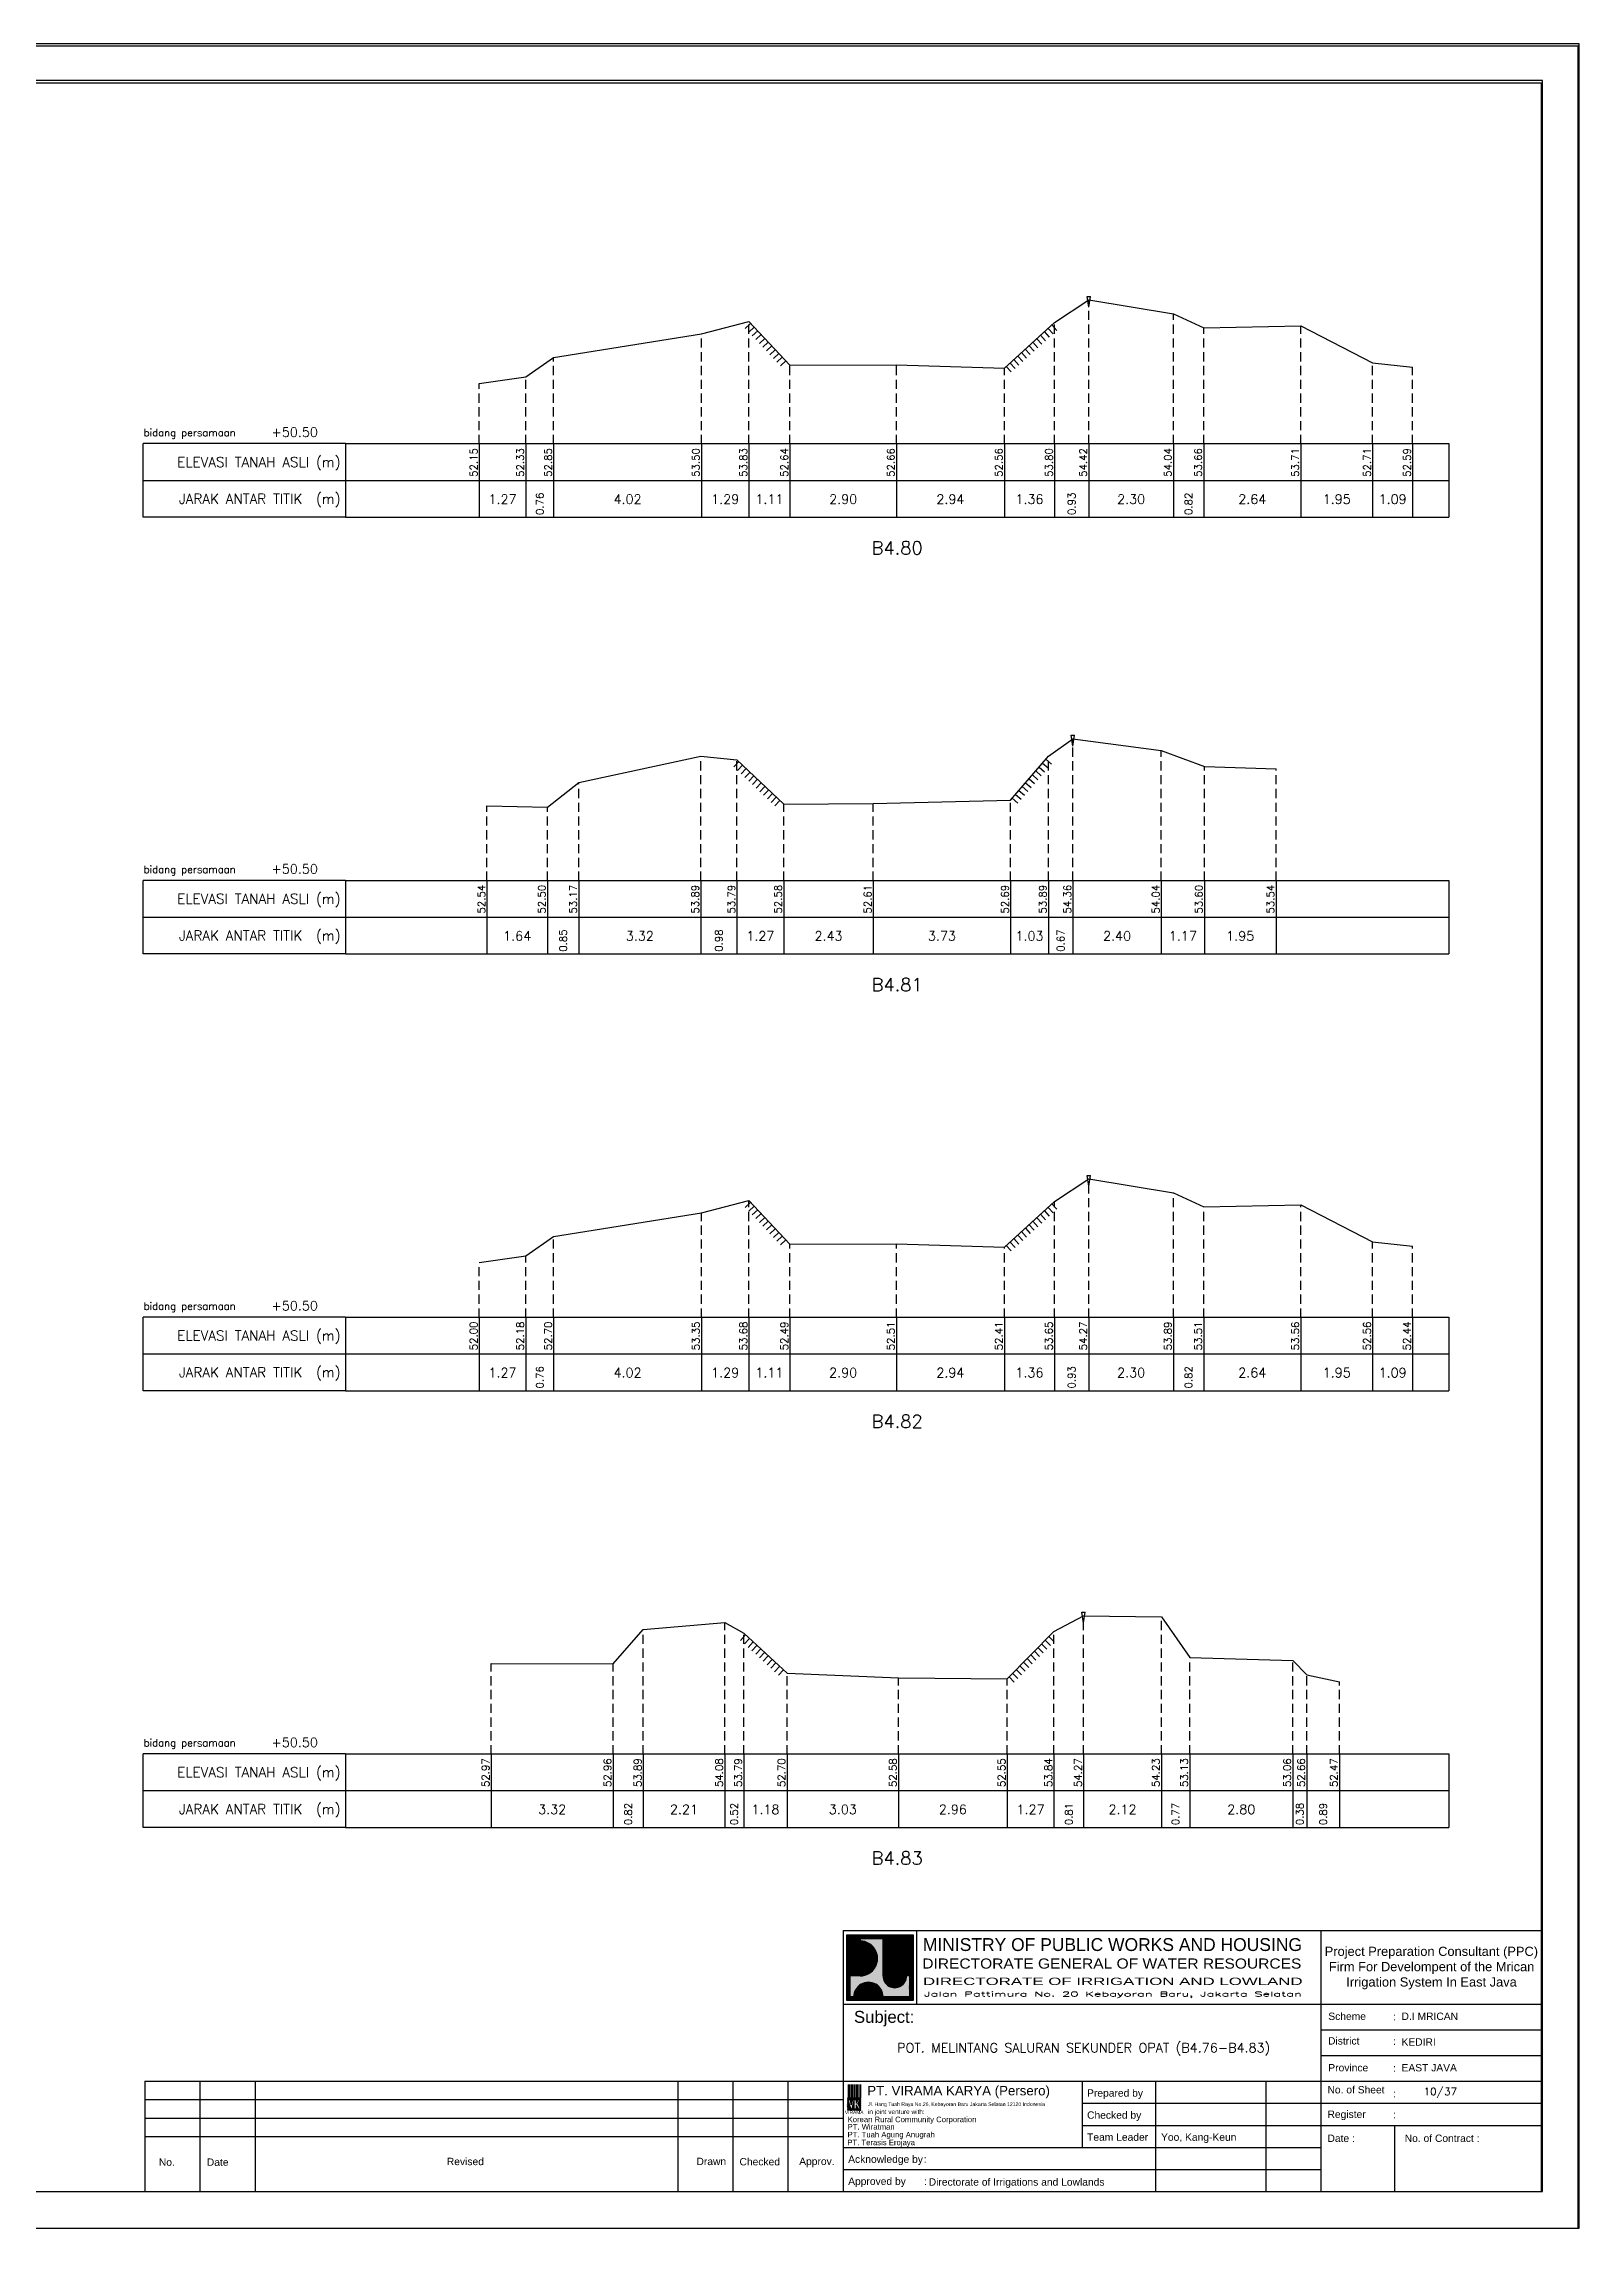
# Model space of a CAD drawing. Header units: inches. Extents: x -11 to 3175, y -842 to -783.
# Drawn here: x 811.3 to 853.1, y -842 to -782.6 of the extents above; entities that cross this region are included whole.
import ezdxf
from ezdxf.enums import TextEntityAlignment as Align

# ---------------------------------------------------------------- set-up
doc = ezdxf.new("R2010")
doc.units = ezdxf.units.IN
doc.header["$MEASUREMENT"] = 0
doc.linetypes.add('DASHED2', pattern=[0.375, 0.25, -0.125])
doc.layers.add('KOP', color=7, linetype='Continuous')
doc.layers.add('pelengkap', color=7, linetype='Continuous')
doc.styles.add('ARIAL', font='arial.ttf')
doc.styles.add('battang01', font='arial.ttf')
doc.styles.add('L100', font='simplex.shx', dxfattribs={"height": 0.254})
doc.styles.add('L140', font='simplex.shx', dxfattribs={"height": 0.356})
doc.styles.add('L80', font='simplex.shx', dxfattribs={"height": 0.203})
doc.styles.add('ROMANS-N', font='ROMANS.SHX', dxfattribs={"width": 0.8})
doc.styles.add('SONDU', font='arial.ttf')
doc.styles.get("Standard").update_dxf_attribs({"font": 'simplex.shx'})
doc.styles.add('STYLE1', font='arial.ttf', dxfattribs={"height": 0.2})
pattern_1 = [(45, (0, 0), (-0.08838834764831843, 0.08838834764831845), [])]

# ---------------------------------------------------------------- blocks, each defined once
blk = doc.blocks.new('kop')
at = {"layer": 'KOP'}
h = blk.add_hatch(color=3, dxfattribs=at)
h.paths.add_polyline_path([(609.8653532927285, 69.7965174242664), (591.8076082223538, 69.7965174242664), (591.8076082223538, 51.90947071793616), (609.8653532927285, 51.90947071793616)])
h.paths.add_polyline_path([(592.1020534932645, 52.24844148547069), (592.1020534932645, 69.50460869670152), (609.5341911203627, 69.50460869670152), (609.5341911203627, 52.24844148547069)], flags=16)
edge = h.paths.add_edge_path(flags=0)
edge.add_line((608.873529834174, 52.90910277674104), (601.6712012034158, 52.90910277674104))
edge.add_ellipse((597.6820295724688, 52.91975268540099), major_axis=(2.820780363398898, 2.820780363398898), ratio=0.9999999999999934, start_angle=314.8470375744171, end_angle=495.1529624255826)
edge.add_line((593.6928579415221, 52.90910277674104), (592.7627147794652, 52.90910277674104))
edge.add_line((592.7627147794651, 52.90910277674104), (592.7627147794651, 58.62619728620361))
edge.add_line((592.7627147794651, 58.62619728620368), (595.428986556629, 58.62619728620368))
edge.add_ellipse((595.4289865566291, 63.36824099147847), major_axis=(-3.353131261170752, 3.353131261170752), ratio=0.9999999999999983, start_angle=134.9999999999999, end_angle=314.9999999999999)
edge.add_line((595.4289865566291, 68.11028469675327), (595.4289865566291, 68.84394741944757))
edge.add_line((595.4289865566291, 68.84394741944752), (601.6547436091821, 68.84394741944752))
edge.add_line((601.6547436091821, 68.84394741944752), (601.6547436091821, 58.59413430307072))
edge.add_ellipse((604.8563547331537, 58.62619728605213), major_axis=(2.263994459030571, 2.263994459030571), ratio=0.9999999999991376, start_angle=135.5737774266452, end_angle=315.0000000026869)
edge.add_line((608.0581264027169, 58.62619728620368), (608.873529834174, 58.62619728620368))
edge.add_line((608.873529834174, 58.62619728620368), (608.873529834174, 52.9091027767411))
h = blk.add_hatch(dxfattribs=at)
h.set_pattern_fill('ANSI31', color=21)
h.set_pattern_definition(pattern_1)
h.paths.add_polyline_path([(609.5341911203627, 69.50460869670152), (592.1020534932645, 69.50460869670152), (592.1020534932645, 52.24844148547069), (609.5341911203627, 52.24844148547069)])
edge = h.paths.add_edge_path(flags=16)
edge.add_line((608.0581264038578, 58.62619728331649), (608.873529834174, 58.62619728331649))
edge.add_line((608.873529834174, 58.62619728331649), (608.873529834174, 52.90910277674104))
edge.add_line((608.873529834174, 52.90910277674104), (601.6712012043477, 52.90910277674104))
edge.add_ellipse((597.6820295732255, 52.91975268530538), major_axis=(-2.820780363950464, 2.820780363950464), ratio=0.9999999999999999, start_angle=224.8470375717975, end_angle=405.1529624282025)
edge.add_line((593.6928579421033, 52.90910277674104), (592.7627147794651, 52.90910277674104))
edge.add_line((592.7627147794651, 52.90910277674104), (592.7627147794651, 58.62619728331649))
edge.add_line((592.7627147794651, 58.62619728331649), (595.4289865705781, 58.62619728331649))
edge.add_ellipse((595.4289865571182, 63.3682409894528), major_axis=(-3.353131262124677, 3.353131262124677), ratio=0.9999999999999912, start_angle=134.9999999999997, end_angle=314.9999999999998)
edge.add_line((595.4289865571182, 68.11028469676671), (595.4289865571182, 68.84394741944752))
edge.add_line((595.4289865571182, 68.84394741944752), (601.6547436095548, 68.84394741944752))
edge.add_line((601.6547436095548, 68.84394741944752), (601.6547436095548, 58.5941344047481))
edge.add_ellipse((604.8563547345466, 58.62619728331649), major_axis=(-2.263994459341034, 2.263994459341035), ratio=0.999999999999965, start_angle=45.57377555810933, end_angle=225.000000000001)
h = blk.add_hatch(color=3, dxfattribs=at)
edge = h.paths.add_edge_path()
edge.add_line((601.6547436091821, 68.84394741944752), (595.4289865566291, 68.84394741944752))
edge.add_line((595.4289865566291, 68.84394741944752), (595.4289865566291, 68.11028469675321))
edge.add_ellipse((595.4289865566291, 63.36824099147847), major_axis=(-3.353131261170759, 3.353131261170758), ratio=0.9999999999999979, start_angle=134.9999999999999, end_angle=314.99999999999994, ccw=False)
edge.add_line((595.4289865566291, 58.62619728620368), (592.7627147794652, 58.62619728620368))
edge.add_line((592.7627147794651, 58.62619728620368), (592.7627147794651, 52.9091027767411))
edge.add_line((592.7627147794651, 52.90910277674104), (593.692857941522, 52.90910277674104))
edge.add_ellipse((597.6820295724688, 52.91975268540099), major_axis=(-2.820780363398898, 2.820780363398898), ratio=0.9999999999999934, start_angle=-135.1529624255826, end_angle=45.15296242558293, ccw=False)
edge.add_line((601.6712012034156, 52.90910277674104), (608.8735298341738, 52.90910277674104))
edge.add_line((608.873529834174, 52.90910277674104), (608.873529834174, 58.62619728620361))
edge.add_line((608.873529834174, 58.62619728620368), (608.0581264027169, 58.62619728620368))
edge.add_ellipse((604.856354733136, 58.62619728987087), major_axis=(2.263994459042317, 2.263994459042318), ratio=0.9999999999997576, start_angle=134.426222510409, end_angle=314.999999934367, ccw=False)
edge.add_line((601.6547436091821, 58.65826027636805), (601.6547436091821, 68.8439474194476))
h = blk.add_hatch(dxfattribs=at)
h.set_pattern_fill('ANSI31', color=41)
h.set_pattern_definition(pattern_1)
h.paths.add_polyline_path([(595.5939701222399, 25.44229578518152), (591.9923714647559, 25.44229578518152), (591.9923714647559, 22.12011222587194), (595.5939701222399, 22.12011222587194)])
h.paths.add_polyline_path([(594.8290399212113, 23.80107538915849), (595.486404190889, 22.50553331270966), (594.9518442189607, 22.50553331270966), (594.3704352444638, 23.59173922572727), (594.3704352444638, 22.50553331270966), (593.8526512319377, 22.50553331270966), (593.8526512319377, 24.7253559070662), (593.2416323709347, 22.50553331270966), (592.8436656118323, 22.50553331270966), (592.1206616099082, 25.0450254569166), (592.6728596590955, 25.0450254569166), (593.0257276515837, 23.53939475651638), (593.4088768836065, 25.0450254569166), (594.3704352444638, 25.0450254569166), (594.3704352444638, 23.99209855350495), (594.8904903176194, 25.0450254569166), (595.4627761213299, 25.0450254569166)], flags=16)
at = {"color": 2}
blk.add_lwpolyline([(-49.29008735655361, -9.987386569675465), (790.6905617838997, -9.987386569675465), (790.6905617838997, 583.2926438577114), (-49.29008735655361, 583.2926438577114)], close=True, dxfattribs=at)
at = {"color": 6}
blk.add_lwpolyline([(0.6493091440684111, 0.0004927304488262507), (780.7026824837753, 0.0004927304488262507), (780.7026824837753, 573.3047645575871), (0.6493091440684111, 573.3047645575871)], close=True, dxfattribs=at)
at = {"layer": 'KOP', "color": 5}
for p, q in [((590.8030303217506, 70.96299432783698), (590.8030303217506, 29.98464833497903)), ((590.8030303217506, 70.96299432783698), (780.7026824837753, 70.96299432783698)), ((400.9033781597261, 29.98464833497903), (400.9033781597261, 0.0004927304488262507)), ((400.9033781597261, 29.98464833497903), (590.8030303217506, 29.98464833497903)), ((590.8030303217506, 29.98464833497903), (590.8030303217506, 0.0004927304488262507))]:
    blk.add_line(p, q, dxfattribs=at)
at = {"layer": 'KOP', "color": 3}
for p, q in [((591.8076082223538, 69.7965174242664), (609.8653532927285, 69.7965174242664)), ((591.8076082223538, 51.90947071793616), (591.8076082223538, 69.7965174242664)), ((592.1020534932645, 69.50460869670152), (609.5341911203627, 69.50460869670152)), ((592.1020534932645, 52.24844148547069), (592.1020534932645, 69.50460869670152)), ((595.4289865571182, 68.84394741502373), (595.4289865571182, 68.1102846954029)), ((595.4289865566291, 68.84394741944752), (601.6547436091821, 68.84394741944752)), ((601.6547436095548, 58.59413430414176), (601.6547436095548, 68.84394741502373)), ((609.5341911203627, 69.50460869670152), (609.5341911203627, 52.24844148547069)), ((609.8653532927285, 69.7965174242664), (609.8653532927285, 51.90947071793616)), ((592.7627147794651, 52.90910277674104), (592.7627147794651, 58.62619728620368)), ((595.4289865571182, 58.62619728331649), (592.7627147799426, 58.62619728331649)), ((608.8735298352565, 58.62619728331649), (608.0581264038578, 58.62619728331649)), ((608.873529834174, 58.62619728620368), (608.873529834174, 52.90910277674104)), ((609.8653532927285, 51.90947071793616), (591.8076082223538, 51.90947071793616)), ((609.5341911203627, 52.24844148547069), (592.1020534932645, 52.24844148547069)), ((593.6928579415221, 52.90910277674104), (592.7627147794651, 52.90910277674104)), ((608.873529834174, 52.90910277674104), (601.6712012034156, 52.90910277674104)), ((720.7343712747147, 43.97725428375983), (780.7026824837753, 43.97725428375983)), ((720.7343712747147, 36.98095130936949), (780.7026824837753, 36.98095130936949)), ((415.895455961991, 29.98464833497903), (415.895455961991, 0.0004927304488262507)), ((430.8875337642562, 29.98464833497903), (430.8875337642562, 0.0004927304488262507)), ((545.8267969149554, 29.98464833497903), (545.8267969149554, 0.0004927304488262507)), ((560.8188747172203, 29.98464833497903), (560.8188747172203, 0.0004927304488262507)), ((575.8109525194855, 29.98464833497903), (575.8109525194855, 0.0004927304488262507)), ((655.7687007982327, 29.98464833497903), (655.7687007982327, 11.99415497226093)), ((675.7581378679197, 29.98464833497903), (675.7581378679197, 0.0004927304488262507)), ((705.7422934724498, 29.98464833497903), (705.7422934724498, 0.0004927304488262507)), ((400.9033781597261, 24.98728906755738), (590.8030303217506, 24.98728906755738)), ((655.7687007982327, 23.98781721407303), (720.7343712747147, 23.98781721407303)), ((720.7343712747147, 23.98781721407303), (780.7026824837753, 23.98781721407303)), ((400.9033781597261, 19.98992980013563), (590.8030303217506, 19.98992980013563)), ((655.7687007982327, 17.99098609316704), (720.7343712747147, 17.99098609316704)), ((720.7343712747147, 17.99098609316704), (780.7026824837753, 17.99098609316704)), ((740.7238083444017, 17.99098609316704), (740.7238083444017, 0.0004927304488262507)), ((400.9033781597261, 14.99257053271398), (590.8030303217506, 14.99257053271398)), ((590.8030303217506, 5.997323851354935), (720.7343712747147, 5.997323851354935))]:
    blk.add_line(p, q, dxfattribs=at)
at = {"layer": 'KOP', "color": 4}
for p, q in [((610.7924673914374, 70.96299432783698), (610.7924673914374, 50.97355725815018)), ((720.7343712747147, 70.96299432783698), (720.7343712747147, 0.0004927304488262507)), ((590.8030303217506, 50.97355725815018), (720.7343712747147, 50.97355725815018)), ((720.7343712747147, 50.97355725815018), (780.7026824837753, 50.97355725815018)), ((590.8030303217506, 29.98464833497903), (720.7343712747147, 29.98464833497903)), ((720.7343712747147, 29.98464833497903), (780.7026824837753, 29.98464833497903)), ((590.8030303217506, 11.99415497226093), (720.7343712747147, 11.99415497226093))]:
    blk.add_line(p, q, dxfattribs=at)
at = {"layer": 'KOP', "color": 41}
blk.add_line((595.5939701222399, 22.12011222587194), (591.9923714647559, 22.12011222587194), dxfattribs=at)
for points in [[(591.9923714647559, 25.44229578518152), (595.5939701222399, 25.44229578518152)], [(592.1206616099082, 25.0450254569166), (592.6728596590955, 25.0450254569166)], [(592.1206616099082, 25.0450254569166), (592.8436656118323, 22.50553331270964)], [(592.2042302093139, 25.44229578518152), (592.4160889538717, 25.44229578518152)], [(592.6279476984296, 25.44229578518152), (592.8398064429874, 25.44229578518152)], [(592.6728596590955, 25.04502545691657), (593.0257276515837, 23.53939475651638), (593.4088768836065, 25.04502545691663)], [(593.0516651875452, 25.44229578518152), (593.2635239321031, 25.44229578518152)], [(593.2416323709347, 22.50553331270964), (593.8526512319377, 24.7253559070662)], [(593.4088768836065, 25.0450254569166), (594.3704352444638, 25.0450254569166)], [(593.475382676661, 25.44229578518152), (593.6872414212188, 25.44229578518152)], [(593.8526512319377, 22.50553331270966), (593.8526512319377, 24.7253559070662)], [(593.8991001657766, 25.44229578518152), (594.1109589103345, 25.44229578518152)], [(594.3228176548924, 25.44229578518152), (594.5346763994503, 25.44229578518152)], [(594.3704352444638, 25.0450254569166), (594.3704352444638, 23.99209855350495)], [(594.3704352444638, 23.99209855350495), (594.8904903176194, 25.04502545691664)], [(594.7465351440081, 25.44229578518152), (594.958393888566, 25.44229578518152)], [(594.8290399212113, 23.80107538915849), (595.4627761213299, 25.04502545691658)], [(594.8290399212113, 23.80107538915849), (595.486404190889, 22.50553331270966)], [(594.8904903176194, 25.0450254569166), (595.4627761213299, 25.0450254569166)], [(595.1702526331238, 25.44229578518152), (595.3821113776818, 25.44229578518152)], [(592.8436656118323, 22.50553331270966), (593.2416323709347, 22.50553331270966)], [(593.8526512319377, 22.50553331270966), (594.3704352444638, 22.50553331270966)], [(594.9518442189607, 22.50553331270961), (594.3704352444638, 23.59173922572727)], [(594.3704352444638, 23.59173922572727), (594.3704352444638, 22.50553331270966)], [(594.9518442189607, 22.50553331270966), (595.486404190889, 22.50553331270966)]]:
    blk.add_lwpolyline(points, dxfattribs=at)
at = {"layer": 'KOP', "color": 42}
for points in [[(592.1962927759001, 29.11418325926331), (592.1962927759001, 25.44229578518152)], [(592.5354066955362, 29.11418325926331), (592.5354066955362, 25.44229578518152)], [(592.9591241846518, 29.11418325926331), (592.9591241846518, 25.44229578518152)], [(593.3828416737675, 29.11418325926331), (593.3828416737675, 25.44229578518152)], [(593.8065591628832, 29.11418325926331), (593.8065591628832, 25.44229578518152)], [(594.2302766519989, 29.11418325926331), (594.2302766519989, 25.44229578518152)], [(594.6539941411147, 29.11418325926331), (594.6539941411147, 25.44229578518152)], [(595.0777116302304, 29.11418325926331), (595.0777116302304, 25.44229578518152)], [(595.5014291193462, 29.11418325926331), (595.5014291193462, 25.44229578518152)]]:
    blk.add_lwpolyline(points, dxfattribs=at)
at = {"layer": 'KOP', "color": 3}
for centre, major_axis, ratio, start_param, end_param in [((595.4289865571182, 63.3682409894528), (-3.353131262124677, 3.353131262124677), 0.9999999999999912, 2.35619449019234, 5.497787143782134), ((597.6820295732255, 52.91975268530538), (-2.820780363950464, 2.820780363950464), 0.9999999999999998, 3.924321118983262, 7.071253168581014), ((604.8563547345466, 58.62619728331649), (-2.263994459341034, 2.263994459341035), 0.9999999999999651, 0.7853981633974656, 3.926990816987259)]:
    blk.add_ellipse(centre, major_axis=major_axis, ratio=ratio, start_param=start_param, end_param=end_param, dxfattribs=at)
at = {"layer": 'KOP', "color": 5, "style": 'SONDU'}
for s, height, width, p, p2 in [('MINISTRY OF PUBLIC WORKS AND HOUSING', 3.49815148719519, 0.9710490151369037, (612.4932982688147, 65.39724920043633), (715.583635835389, 65.39724920043633)), ('DIRECTORATE GENERAL OF WATER RESOURCES', 2.748547597081934, 1.100714376561997, (612.3259886324004, 60.61804978528377), (715.4154333181652, 60.61804978528377)), ('DIRECTORATE OF IRRIGATION AND LOWLAND', 1.99894370696868, 1.63875262601232, (612.5247331509995, 56.15346481889102), (715.7518429621628, 56.15346481889102))]:
    blk.add_text(s, height=height, dxfattribs=dict(at, width=width)).set_placement(p, p2, align=Align.FIT)
at = {"layer": 'KOP', "color": 3, "style": 'ROMANS-N', "width": 1.832260783358812}
blk.add_text('Jalan Pattimura No. 20 Kebayoran Baru, Jakarta Selatan', height=1.249339816855425, dxfattribs=at).set_placement((612.7914110984061, 53.0739527913797), (715.583635835389, 53.0739527913797), align=Align.FIT)
at = {"layer": 'KOP', "color": 5, "style": 'ARIAL'}
blk.add_text('Subject:', height=3.252150442789123, dxfattribs=at).set_placement((593.7538629287924, 45.86653647040268))
at = {"layer": 'KOP', "color": 3}
for s, height, style, p in [('Scheme', 1.99894370696868, 'battang01', (722.7467307064071, 46.65722556886666)), (':', 1.99894370696868, 'battang01', (740.368327375754, 46.56012324452533)), ('D.I MRICAN', 1.99894370696868, 'battang01', (742.6585068305885, 46.65722556886666)), ('District', 1.99894370696868, 'battang01', (722.6754973804648, 39.96707763894264)), ('KEDIRI', 1.99894370696868, 'battang01', (742.6585068305885, 39.66092259447632)), (':', 1.99894370696868, 'battang01', (740.382074427338, 39.86997531646293)), ('Province', 1.99894370696868, 'battang01', (722.7467307064071, 32.66461962008597)), (':', 1.99894370696868, 'battang01', (740.368327375754, 32.56751729574452)), ('EAST JAVA', 1.99894370696868, 'battang01', (742.6585068305885, 32.66461962008597)), ('Prepared by', 1.99894370696868, 'battang01', (657.1430811109453, 25.78808395849862)), ('No. of Sheet ', 1.99894370696868, 'battang01', (722.520620818671, 26.67669459981798)), (':', 1.99894370696868, 'battang01', (740.3764858407951, 25.61838168175072)), ('in joint venture with:', 1.249339816855425, 'SONDU', (597.5578460284455, 21.07202452231022)), ('Checked by', 1.99894370696868, 'battang01', (657.1430811109453, 19.79125283759251)), ('Register', 1.99894370696868, 'battang01', (722.520620818671, 20.01807698302375)), (':', 1.99894370696868, 'battang01', (740.3598310849088, 19.92097465868241)), ('Team Leader', 1.99894370696868, 'battang01', (657.1430811109453, 13.79442171668651)), ('Yoo, Kang-Keun', 1.99894370696868, 'battang01', (677.261691985017, 13.79442171668651)), ('Date :', 1.99894370696868, 'battang01', (722.520620818671, 13.48542904786333)), ('No. of Contract :', 1.99894370696868, 'battang01', (743.5203251274443, 13.48542904786333)), ('No.', 2, 'STYLE1', (404.7326663119579, 6.989602865739329)), ('Date', 2, 'STYLE1', (417.7761580577991, 6.989602865739329)), ('Revised', 2, 'STYLE1', (483.0371936477145, 7.169341252978228)), ('Drawn', 2, 'STYLE1', (550.9231662973559, 7.182965166626985)), ('Checked', 2, 'STYLE1', (562.6224972631348, 7.108401592637279)), ('Approv.', 2, 'STYLE1', (578.86250988613, 7.205550314016108)), ('Acknowledge by', 1.99894370696868, 'battang01', (592.1774106344633, 7.797590595780406)), (':', 1.99894370696868, 'battang01', (612.7647815001492, 7.813086169812294)), ('Approved by', 1.99894370696868, 'battang01', (592.1774106344633, 1.800759474874411)), (':', 1.99894370696868, 'battang01', (612.8062382028575, 1.771932832116903)), ('Directorate of Irrigations and Lowlands', 1.99894370696868, 'battang01', (614.0846811434608, 1.594699671224788))]:
    blk.add_text(s, height=height, dxfattribs=dict(at, style=style)).set_placement(p)
at = {"layer": 'KOP', "color": 6, "style": 'SONDU'}
blk.add_text('PT. VIRAMA KARYA (Persero)', height=2.580944750812598, dxfattribs=at).set_placement((597.3630730504415, 26.14584984606049))
at = {"layer": 'KOP', "color": 42, "style": 'SONDU'}
blk.add_text('VIRAMA', height=0.9417941134961573, dxfattribs=at).set_placement((591.2959839900191, 21.03873930941651))
at = {"layer": 'KOP', "color": 4, "style": 'SONDU'}
for s, p in [('Korean Rural Community Corporation', (592.0172325651579, 18.85809622764893)), ('PT. Wiratman', (592.0172325651579, 16.86431729777243)), ('PT. Terasis Erojaya', (591.9444979581187, 12.58833032325808)), ('PT. Tuah Agung Anugrah', (591.9984246368545, 14.73155498450907))]:
    blk.add_text(s, height=1.49920778022651, dxfattribs=at).set_placement(p)
at = {"layer": 'KOP', "color": 3, "insert": (719.8583502723425, 60.76950394133539), "char_height": 2.49867963371085, "width": 61.43936713392102, "attachment_point": 4, "style": 'SONDU'}
blk.add_mtext('\\pi1.9124;Project Preparation Consultant (PPC)\\P\\pi3.0493;Firm For Develompent of the Mrican \\P\\pi7.7731;Irrigation System In East Java', dxfattribs=at)
at = {"layer": 'KOP', "color": 2, "insert": (597.5716775050441, 24.25098294227902), "char_height": 0.9994718534843399, "width": 48.71807324837515, "attachment_point": 1, "style": 'SONDU'}
blk.add_mtext('Jl. Hang Tuah Raya No.26, Kebayoran Baru Jakarta Selatan 12120 Indonesia', dxfattribs=at)
blk = doc.blocks.new('c100')
at = {"color": 2}
blk.add_lwpolyline([(-5, -1), (79.10000000000002, -1), (79.10000000000002, 58.4), (-5, 58.4)], close=True, dxfattribs=at)
at = {"color": 6}
blk.add_lwpolyline([(0, 0), (78.10000000000002, 0), (78.10000000000002, 57.4), (3.516176065587739e-15, 57.4)], close=True, dxfattribs=at)
blk = doc.blocks.new('das2')
at = {"color": 5, "linetype": 'Continuous'}
for q in [(0, 1), (17.75, 0.9999999999999973)]:
    blk.add_line((2.75, 1), q, dxfattribs=at)
at = {"color": 3, "linetype": 'Continuous'}
for p, q in [((2.75, 1), (2.75, 0)), ((17.75, 0.9999999999999973), (17.75, -2.664535259100376e-15)), ((0, 0.5000000000000004), (17.75, 0.4999999999999973)), ((2.75, 0), (0, 0)), ((2.75, 0), (17.75, -2.664535259100376e-15))]:
    blk.add_line(p, q, dxfattribs=at)
blk.add_lwpolyline([(0, 0), (0, 1)], dxfattribs=at)
blk.add_text('bidang persamaan', height=0.1, dxfattribs=at).set_placement((0.005000000000000004, 1.100000000000001))
at = {"color": 5, "linetype": 'Continuous'}
for s, p in [('ELEVASI TANAH ASLI (m)', (2.683279515513197, 0.6825000000000001)), ('JARAK ANTAR TITIK  (m)', (2.683279515513197, 0.1825000000000001))]:
    blk.add_text(s, height=0.135, dxfattribs=at).set_placement(p, align=Align.RIGHT)
blk = doc.blocks.new('gbrpatok')
at = {"color": 2, "linetype": 'Continuous'}
for p, q in [((-0.0004517254713327645, 0.0009574234873781506), (0.0004517254713327645, 0.0009574234873781506)), ((0, -0.001962284437723838), (-0.0004517254713327645, 0.0009574234873781506)), ((0, -0.001962284437723838), (0.0004517254713327645, 0.0009574234873781506))]:
    blk.add_line(p, q, dxfattribs=at)

msp = doc.modelspace()

# ---------------------------------------------------------------- linework, layer by layer
at = {"color": 2, "linetype": 'Continuous', "lineweight": -3}
for p, q in [((838.829563145208, -790.1829380149676), (839.760219902208, -789.5679380149676)), ((839.760219902208, -789.5679380149676), (842.0635887402079, -789.9439380149676)), ((842.0635887402079, -789.9439380149676), (842.8864235102079, -790.3269380149676)), ((825.208728712208, -791.1359380149676), (829.228295812208, -790.4849380149676)), ((829.228295812208, -790.4849380149676), (830.518217251208, -790.1529380149675)), ((830.518217251208, -790.1529380149675), (831.633214796208, -791.3449380149675)), ((837.466004350208, -791.4249380149676), (838.829563145208, -790.1829380149676)), ((842.8864235102079, -790.3269380149676), (845.526886964208, -790.2759380149676)), ((845.526886964208, -790.2759380149676), (847.479426921208, -791.2819380149675)), ((824.452476432208, -791.6559380149675), (825.208728712208, -791.1359380149676)), ((823.184377332208, -791.8369380149676), (824.452476432208, -791.6559380149675)), ((831.633214796208, -791.3449380149675), (834.529496339208, -791.3309380149676)), ((834.529496339208, -791.3309380149676), (837.466004350208, -791.4249380149676)), ((847.479426921208, -791.2819380149675), (848.566294908208, -791.3979380149676)), ((838.6627686263286, -801.9736828215794), (839.3296254323286, -801.5006828215794)), ((839.3296254323286, -801.5006828215794), (841.7325222253286, -801.8226828215794)), ((841.7325222253286, -801.8226828215794), (842.9060034883286, -802.2576828215794)), ((825.8916549723286, -802.6906828215793), (829.2120105923286, -801.9736828215794)), ((829.2120105923286, -801.9736828215794), (830.1945446993286, -802.0696828215794)), ((830.1945446993286, -802.0696828215794), (831.4658901243287, -803.2796828215794)), ((837.6333291733287, -803.1716828215795), (838.6627686263286, -801.9736828215794)), ((842.9060034883286, -802.2576828215794), (844.8543561953286, -802.3186828215794)), ((825.0379930223286, -803.3576828215794), (825.8916549723286, -802.6906828215793)), ((823.3958151823286, -803.3236828215794), (825.0379930223286, -803.3576828215794)), ((831.4658901243287, -803.2796828215794), (833.8992039933286, -803.2556828215794)), ((833.8992039933286, -803.2556828215794), (837.6333291733287, -803.1716828215795)), ((838.829059411638, -814.0829382510917), (839.7606183206381, -813.4679382510917)), ((839.7606183206381, -813.4679382510917), (842.0644006456381, -813.8439382510917)), ((829.2283068506381, -814.3849382510917), (830.518202510638, -814.0529382510917)), ((830.518202510638, -814.0529382510917), (831.6328338126381, -815.2449382510918)), ((837.4663853336381, -815.3249382510917), (838.829059411638, -814.0829382510917)), ((842.0644006456381, -813.8439382510917), (842.8858768696381, -814.2269382510917)), ((842.8858768696381, -814.2269382510917), (845.527027341638, -814.1759382510917)), ((845.527027341638, -814.1759382510917), (847.4795602816381, -815.1819382510918)), ((825.208714770638, -815.0369382510917), (829.2283068506381, -814.3849382510917)), ((823.1844405606381, -815.7369382510917), (824.4518783006381, -815.5559382510917)), ((824.4518783006381, -815.5559382510917), (825.208714770638, -815.0369382510917)), ((831.6328338126381, -815.2449382510918), (834.528937519638, -815.2309382510917)), ((834.528937519638, -815.2309382510917), (837.4663853336381, -815.3249382510917)), ((847.4795602816381, -815.1819382510918), (848.5663924486381, -815.2979382510918)), ((827.6458246917645, -825.7228551451484), (829.8604014817645, -825.5278551451484)), ((829.8604014817645, -825.5278551451484), (830.3774416387645, -825.8188551451484)), ((838.8131585637645, -825.7718551451484), (839.6203914917645, -825.3428551451484)), ((839.6203914917645, -825.3428551451484), (841.7362376587645, -825.3778551451484)), ((841.7362376587645, -825.3778551451484), (842.5061740547645, -826.4778551451484)), ((826.8260396117645, -826.6538551451484), (827.6458246917645, -825.7228551451484)), ((830.3774416387645, -825.8188551451484), (831.5570466527645, -826.9098551451484)), ((837.5421725427645, -827.0578551451484), (838.8131585637645, -825.7718551451484)), ((823.5102956217645, -826.6438551451484), (826.8260396117645, -826.6538551451484)), ((842.5061740547645, -826.4778551451484), (845.3084021287646, -826.5568551451485)), ((845.3084021287646, -826.5568551451485), (845.6873120457645, -826.9518551451484)), ((831.5570466527645, -826.9098551451484), (834.5866404057645, -827.0318551451484)), ((834.5866404057645, -827.0318551451484), (837.5421725427645, -827.0578551451484)), ((845.6873120457645, -826.9518551451484), (846.5763984647645, -827.1408551451484))]:
    msp.add_line(p, q, dxfattribs=at)
at = {"color": 1, "linetype": 'DASHED2', "lineweight": -3}
for p, q in [((839.760219902208, -793.4869380149676), (839.760219902208, -789.5679380149676)), ((842.0635887402079, -793.4869380149676), (842.0635887402079, -789.9439380149676)), ((829.228295812208, -793.4869380149676), (829.228295812208, -790.4849380149676)), ((830.518217251208, -793.4869380149676), (830.518217251208, -790.1529380149675)), ((838.829563145208, -793.4869380149676), (838.829563145208, -790.1829380149676)), ((842.8864235102079, -793.4869380149676), (842.8864235102079, -790.3269380149676)), ((845.526886964208, -793.4869380149676), (845.526886964208, -790.2759380149676)), ((825.208728712208, -793.4869380149676), (825.208728712208, -791.1359380149676)), ((824.452476432208, -793.4869380149676), (824.452476432208, -791.6559380149675)), ((831.633214796208, -793.4869380149676), (831.633214796208, -791.3449380149675)), ((834.529496339208, -793.4869380149676), (834.529496339208, -791.3309380149676)), ((837.466004350208, -793.4869380149676), (837.466004350208, -791.4249380149676)), ((847.479426921208, -793.4869380149676), (847.479426921208, -791.2819380149675)), ((848.566294908208, -793.4869380149676), (848.566294908208, -791.3979380149676)), ((823.184377332208, -793.4869380149676), (823.184377332208, -791.8369380149676)), ((839.3296254323286, -805.3616828215794), (839.3296254323286, -801.5006828215794)), ((841.7325222253286, -805.3616828215794), (841.7325222253286, -801.8226828215794)), ((829.2120105923286, -805.3616828215794), (829.2120105923286, -801.9736828215794)), ((830.1945446993286, -805.3616828215794), (830.1945446993286, -802.0696828215794)), ((838.6627686263286, -805.3616828215794), (838.6627686263286, -801.9736828215794)), ((842.9060034883286, -805.3616828215794), (842.9060034883286, -802.2576828215794)), ((844.8543561953286, -805.3616828215794), (844.8543561953286, -802.3186828215794)), ((825.8916549723286, -805.3616828215794), (825.8916549723286, -802.6906828215793)), ((823.3958151823286, -805.3616828215794), (823.3958151823286, -803.3236828215794)), ((825.0379930223286, -805.3616828215794), (825.0379930223286, -803.3576828215794)), ((831.4658901243287, -805.3616828215794), (831.4658901243287, -803.2796828215794)), ((833.8992039933286, -805.3616828215794), (833.8992039933286, -803.2556828215794)), ((837.6333291733287, -805.3616828215794), (837.6333291733287, -803.1716828215795)), ((839.7606183206381, -817.2369382510917), (839.7606183206381, -813.4679382510917)), ((830.518202510638, -817.2369382510917), (830.518202510638, -814.0529382510917)), ((838.829059411638, -817.2369382510917), (838.829059411638, -814.0829382510917)), ((842.0644006456381, -817.2369382510917), (842.0644006456381, -813.8439382510917)), ((842.8858768696381, -817.2369382510917), (842.8858768696381, -814.2269382510917)), ((845.527027341638, -817.2369382510917), (845.527027341638, -814.1759382510917)), ((829.2283068506381, -817.2369382510917), (829.2283068506381, -814.3849382510917)), ((824.4518783006381, -817.2369382510917), (824.4518783006381, -815.5559382510917)), ((825.208714770638, -817.2369382510917), (825.208714770638, -815.0369382510917)), ((831.6328338126381, -817.2369382510917), (831.6328338126381, -815.2449382510918)), ((834.528937519638, -817.2369382510917), (834.528937519638, -815.2309382510917)), ((837.4663853336381, -817.2369382510917), (837.4663853336381, -815.3249382510917)), ((847.4795602816381, -817.2369382510917), (847.4795602816381, -815.1819382510918)), ((848.5663924486381, -817.2369382510917), (848.5663924486381, -815.2979382510918)), ((823.1844405606381, -817.2369382510917), (823.1844405606381, -815.7369382510917)), ((829.8604014817645, -829.1118551451484), (829.8604014817645, -825.5278551451484)), ((839.6203914917645, -829.1118551451484), (839.6203914917645, -825.3428551451484)), ((841.7362376587645, -829.1118551451484), (841.7362376587645, -825.3778551451484)), ((827.6458246917645, -829.1118551451484), (827.6458246917645, -825.7228551451484)), ((830.3774416387645, -829.1118551451484), (830.3774416387645, -825.8188551451484)), ((838.8131585637645, -829.1118551451484), (838.8131585637645, -825.7718551451484)), ((823.5102956217645, -829.1118551451484), (823.5102956217645, -826.6438551451484)), ((826.8260396117645, -829.1118551451484), (826.8260396117645, -826.6538551451484)), ((842.5061740547645, -829.1118551451484), (842.5061740547645, -826.4778551451484)), ((845.3084021287646, -829.1118551451484), (845.3084021287646, -826.5568551451485)), ((831.5570466527645, -829.1118551451484), (831.5570466527645, -826.9098551451484)), ((834.5866404057645, -829.1118551451484), (834.5866404057645, -827.0318551451484)), ((837.5421725427645, -829.1118551451484), (837.5421725427645, -827.0578551451484)), ((845.6873120457645, -829.1118551451484), (845.6873120457645, -826.9518551451484)), ((846.5763984647645, -829.1118551451484), (846.5763984647645, -827.1408551451484))]:
    msp.add_line(p, q, dxfattribs=at)
at = {"color": 1, "linetype": 'Continuous', "lineweight": -3}
for p, q in [((823.184377332208, -793.4869380149676), (823.184377332208, -795.4869380149676)), ((824.452476432208, -793.4869380149676), (824.452476432208, -795.4869380149676)), ((825.208728712208, -793.4869380149676), (825.208728712208, -795.4869380149676)), ((829.228295812208, -793.4869380149676), (829.228295812208, -795.4869380149676)), ((830.518217251208, -793.4869380149676), (830.518217251208, -795.4869380149676)), ((831.633214796208, -793.4869380149676), (831.633214796208, -795.4869380149676)), ((834.529496339208, -793.4869380149676), (834.529496339208, -795.4869380149676)), ((837.466004350208, -793.4869380149676), (837.466004350208, -795.4869380149676)), ((838.829563145208, -793.4869380149676), (838.829563145208, -795.4869380149676)), ((839.760219902208, -793.4869380149676), (839.760219902208, -795.4869380149676)), ((842.0635887402079, -793.4869380149676), (842.0635887402079, -795.4869380149676)), ((842.8864235102079, -793.4869380149676), (842.8864235102079, -795.4869380149676)), ((845.526886964208, -793.4869380149676), (845.526886964208, -795.4869380149676)), ((847.479426921208, -793.4869380149676), (847.479426921208, -795.4869380149676)), ((848.566294908208, -793.4869380149676), (848.566294908208, -795.4869380149676)), ((823.3958151823286, -805.3616828215794), (823.3958151823286, -807.3616828215794)), ((825.0379930223286, -805.3616828215794), (825.0379930223286, -807.3616828215794)), ((825.8916549723286, -805.3616828215794), (825.8916549723286, -807.3616828215794)), ((829.2120105923286, -805.3616828215794), (829.2120105923286, -807.3616828215794)), ((830.1945446993286, -805.3616828215794), (830.1945446993286, -807.3616828215794)), ((831.4658901243287, -805.3616828215794), (831.4658901243287, -807.3616828215794)), ((833.8992039933286, -805.3616828215794), (833.8992039933286, -807.3616828215794)), ((837.6333291733287, -805.3616828215794), (837.6333291733287, -807.3616828215794)), ((838.6627686263286, -805.3616828215794), (838.6627686263286, -807.3616828215794)), ((839.3296254323286, -805.3616828215794), (839.3296254323286, -807.3616828215794)), ((841.7325222253286, -805.3616828215794), (841.7325222253286, -807.3616828215794)), ((842.9060034883286, -805.3616828215794), (842.9060034883286, -807.3616828215794)), ((844.8543561953286, -805.3616828215794), (844.8543561953286, -807.3616828215794)), ((823.1844405606381, -817.2369382510917), (823.1844405606381, -819.2369382510917)), ((824.4518783006381, -817.2369382510917), (824.4518783006381, -819.2369382510917)), ((825.208714770638, -817.2369382510917), (825.208714770638, -819.2369382510917)), ((829.2283068506381, -817.2369382510917), (829.2283068506381, -819.2369382510917)), ((830.518202510638, -817.2369382510917), (830.518202510638, -819.2369382510917)), ((831.6328338126381, -817.2369382510917), (831.6328338126381, -819.2369382510917)), ((834.528937519638, -817.2369382510917), (834.528937519638, -819.2369382510917)), ((837.4663853336381, -817.2369382510917), (837.4663853336381, -819.2369382510917)), ((838.829059411638, -817.2369382510917), (838.829059411638, -819.2369382510917)), ((839.7606183206381, -817.2369382510917), (839.7606183206381, -819.2369382510917)), ((842.0644006456381, -817.2369382510917), (842.0644006456381, -819.2369382510917)), ((842.8858768696381, -817.2369382510917), (842.8858768696381, -819.2369382510917)), ((845.527027341638, -817.2369382510917), (845.527027341638, -819.2369382510917)), ((847.4795602816381, -817.2369382510917), (847.4795602816381, -819.2369382510917)), ((848.5663924486381, -817.2369382510917), (848.5663924486381, -819.2369382510917)), ((823.5102956217645, -829.1118551451484), (823.5102956217645, -831.1118551451484)), ((826.8260396117645, -829.1118551451484), (826.8260396117645, -831.1118551451484)), ((827.6458246917645, -829.1118551451484), (827.6458246917645, -831.1118551451484)), ((829.8604014817645, -829.1118551451484), (829.8604014817645, -831.1118551451484)), ((830.3774416387645, -829.1118551451484), (830.3774416387645, -831.1118551451484)), ((831.5570466527645, -829.1118551451484), (831.5570466527645, -831.1118551451484)), ((834.5866404057645, -829.1118551451484), (834.5866404057645, -831.1118551451484)), ((837.5421725427645, -829.1118551451484), (837.5421725427645, -831.1118551451484)), ((838.8131585637645, -829.1118551451484), (838.8131585637645, -831.1118551451484)), ((839.6203914917645, -829.1118551451484), (839.6203914917645, -831.1118551451484)), ((841.7362376587645, -829.1118551451484), (841.7362376587645, -831.1118551451484)), ((842.5061740547645, -829.1118551451484), (842.5061740547645, -831.1118551451484)), ((845.3084021287646, -829.1118551451484), (845.3084021287646, -831.1118551451484)), ((845.6873120457645, -829.1118551451484), (845.6873120457645, -831.1118551451484)), ((846.5763984647645, -829.1118551451484), (846.5763984647645, -831.1118551451484))]:
    msp.add_line(p, q, dxfattribs=at)
at = {"layer": 'pelengkap', "color": 1, "linetype": 'Continuous', "lineweight": -3}
for p, q in [((830.5660359806647, -790.2040591369539), (830.4199756321323, -790.3406840782588)), ((830.6616734395781, -790.3063013809267), (830.5156130910457, -790.4429263222316)), ((830.7573108984915, -790.4085436248995), (830.6112505499591, -790.5451685662044)), ((830.8529483574049, -790.5107858688723), (830.7068880088725, -790.6474108101772)), ((830.9485858163183, -790.6130281128451), (830.8025254677859, -790.74965305415)), ((838.449262397225, -790.5293356405975), (838.5839394460024, -790.6771939935323)), ((838.5527632442794, -790.4350617064533), (838.6874402930569, -790.5829200593881)), ((838.6562640913338, -790.3407877723091), (838.7909411401113, -790.4886461252439)), ((838.7597649383882, -790.2465138381649), (838.8944419871657, -790.3943721910997)), ((831.0442232752317, -790.7152703568179), (830.8981629266993, -790.8518952981228)), ((831.1398607341451, -790.8175126007907), (830.9938003856128, -790.9541375420956)), ((831.2354981930586, -790.9197548447635), (831.0894378445262, -791.0563797860684)), ((831.331135651972, -791.0219970887363), (831.1850753034396, -791.1586220300412)), ((831.4267731108854, -791.1242393327091), (831.280712762353, -791.260864274014)), ((837.724756467844, -791.189253179607), (837.8594335166215, -791.3371115325418)), ((837.8282573148985, -791.0949792454628), (837.9629343636759, -791.2428375983976)), ((837.9317581619529, -791.0007053113186), (838.0664352107303, -791.1485636642534)), ((838.0352590090073, -790.9064313771744), (838.1699360577848, -791.0542897301092)), ((838.1387598560617, -790.8121574430302), (838.2734369048392, -790.960015795965)), ((838.2422607031161, -790.717883508886), (838.3769377518936, -790.8657418618208)), ((838.3457615501706, -790.6236095747417), (838.480438598948, -790.7714679276766)), ((831.5224105697988, -791.2264815766819), (831.3763502212664, -791.3631065179868)), ((837.5177547737352, -791.3778010478954), (837.6524318225127, -791.5256594008302)), ((837.6212556207896, -791.2835271137512), (837.7559326695671, -791.431385466686)), ((830.2452503890394, -802.1179418417823), (830.1073674741737, -802.262815240956)), ((830.3466617684609, -802.2144598821883), (830.2087788535952, -802.359333281362)), ((830.4480731478824, -802.3109779225942), (830.3101902330167, -802.4558513217679)), ((830.5494845273039, -802.4074959630002), (830.4116016124382, -802.5523693621739)), ((838.2264064892325, -802.481494950518), (838.3780961312241, -802.611841613354)), ((838.3176491532178, -802.375312201124), (838.4693387952093, -802.50565886396)), ((838.408891817203, -802.2691294517299), (838.5605814591945, -802.3994761145659)), ((838.5001344811882, -802.1629467023358), (838.6518241231797, -802.2932933651718)), ((838.5913771451734, -802.0567639529418), (838.7430667871649, -802.1871106157778)), ((830.6508959067254, -802.5040140034062), (830.5130129918597, -802.6488874025798)), ((830.7523072861469, -802.6005320438121), (830.6144243712812, -802.7454054429858)), ((830.8537186655684, -802.6970500842181), (830.7158357507027, -802.8419234833917)), ((830.9551300449899, -802.793568124624), (830.8172471301242, -802.9384415237977)), ((831.0565414244114, -802.89008616503), (830.9186585095457, -803.0349595642036)), ((831.1579528038329, -802.9866042054359), (831.0200698889672, -803.1314776046096)), ((831.2593641832544, -803.0831222458419), (831.1214812683887, -803.2279956450155)), ((837.7701931693065, -803.0124086974884), (837.921882811298, -803.1427553603244)), ((837.8614358332917, -802.9062259480943), (838.0131254752832, -803.0365726109303)), ((837.9526784972769, -802.8000431987002), (838.1043681392684, -802.9303898615362)), ((838.0439211612621, -802.6938604493062), (838.1956108032537, -802.8242071121422)), ((838.1351638252473, -802.5876776999121), (838.2868534672389, -802.7180243627481)), ((831.3607755626759, -803.1796402862478), (831.2228926478102, -803.3245136854215)), ((837.6789505053213, -803.1185914468824), (837.8306401473128, -803.2489381097184)), ((830.5660128609829, -814.1040672096171), (830.4199301223388, -814.2406682106026)), ((830.6616335616727, -814.2063251266679), (830.5155508230285, -814.3429261276534)), ((830.7572542623625, -814.3085830437187), (830.6111715237183, -814.4451840447042)), ((838.5528243220394, -814.3347108406057), (838.6875491397927, -814.4825256689597)), ((838.6562947018872, -814.2404034681784), (838.7910195196405, -814.3882182965325)), ((838.7597650817349, -814.1460960957512), (838.8944898994882, -814.2939109241053)), ((830.8528749630523, -814.4108409607695), (830.7067922244081, -814.547441961755)), ((830.948495663742, -814.5130988778203), (830.8024129250979, -814.6496998788058)), ((831.0441163644318, -814.6153567948711), (830.8980336257877, -814.7519577958566)), ((831.1397370651216, -814.7176147119219), (830.9936543264774, -814.8542157129074)), ((831.2353577658114, -814.8198726289727), (831.0892750271672, -814.9564736299582)), ((831.3309784665012, -814.9221305460235), (831.184895727857, -815.058731547009)), ((837.932002042953, -814.9005550751691), (838.0667268607062, -815.0483699035232)), ((838.0354724228007, -814.8062477027419), (838.170197240554, -814.9540625310959)), ((838.1389428026484, -814.7119403303146), (838.2736676204017, -814.8597551586687)), ((838.2424131824962, -814.6176329578874), (838.3771380002495, -814.7654477862415)), ((838.3458835623439, -814.5233255854602), (838.4806083800972, -814.6711404138142)), ((838.4493539421917, -814.4290182130329), (838.584078759945, -814.576833041387)), ((831.426599167191, -815.0243884630743), (831.2805164285468, -815.1609894640598)), ((831.5222198678807, -815.1266463801251), (831.3761371292366, -815.2632473811105)), ((837.518120523562, -815.2777845648781), (837.6528453413152, -815.4255993932321)), ((837.6215909034097, -815.1834771924508), (837.756315721163, -815.3312920208049)), ((837.7250612832574, -815.0891698200236), (837.8597861010107, -815.2369846483776)), ((837.8285316631052, -814.9948624475963), (837.9632564808585, -815.1426772759504)), ((830.4288315233216, -825.8663849228168), (830.293032158555, -826.0132131644087)), ((830.5316112924359, -825.9614444781536), (830.3958119276692, -826.1082727197455)), ((830.6343910615501, -826.0565040334903), (830.4985916967835, -826.2033322750823)), ((830.7371708306644, -826.1515635888271), (830.6013714658977, -826.2983918304191)), ((830.8399505997786, -826.2466231441639), (830.704151235012, -826.3934513857558)), ((838.3786743679428, -826.2114718416306), (838.5209236626517, -826.3520603836773)), ((838.4770863473756, -826.1118973353343), (838.6193356420845, -826.2524858773811)), ((838.5754983268083, -826.0123228290381), (838.7177476215172, -826.1529113710849)), ((838.673910306241, -825.9127483227419), (838.81615960095, -826.0533368647887)), ((830.9427303688929, -826.3416826995007), (830.8069310041262, -826.4885109410926)), ((831.0455101380071, -826.4367422548374), (830.9097107732405, -826.5835704964294)), ((831.1482899071214, -826.5318018101742), (831.0124905423547, -826.6786300517662)), ((831.2510696762356, -826.626861365511), (831.115270311469, -826.7736896071029)), ((831.3538494453499, -826.7219209208478), (831.2180500805832, -826.8687491624397)), ((831.4566292144641, -826.8169804761845), (831.3208298496975, -826.9638087177765)), ((837.7882024913464, -826.8089188794079), (837.9304517860553, -826.9495074214547)), ((837.8866144707791, -826.7093443731117), (838.028863765488, -826.8499329151584)), ((837.9850264502119, -826.6097698668154), (838.1272757449208, -826.7503584088622)), ((838.0834384296446, -826.5101953605192), (838.2256877243535, -826.650783902566)), ((838.1818504090774, -826.410620854223), (838.3240997037863, -826.5512093962698)), ((838.2802623885101, -826.3110463479268), (838.422511683219, -826.4516348899735)), ((837.5913785324809, -827.0080678920003), (837.7336278271898, -827.1486564340471)), ((837.6897905119137, -826.9084933857041), (837.8320398066226, -827.0490819277509))]:
    msp.add_line(p, q, dxfattribs=at)

# ---------------------------------------------------------------- block references
at = {"color": 2, "linetype": 'Continuous', "lineweight": -3}
msp.add_blockref('c100', (774, -841), dxfattribs=at)
for name, p, xscale, yscale, zscale in [('kop', (774, -841), 0.1, 0.1, 0.1), ('das2', (814.05, -795.475), 2, 2, 2), ('das2', (814.05, -807.35), 2, 2, 2), ('das2', (814.05, -819.225), 2, 2, 2), ('das2', (814.05, -831.1), 2, 2, 2)]:
    msp.add_blockref(name, p, dxfattribs=dict(at, xscale=xscale, yscale=yscale, zscale=zscale))
at = {"color": 1, "linetype": 'Continuous', "lineweight": -3, "xscale": 100, "yscale": 100, "zscale": 100}
for p in [(839.760219902208, -789.5679380149676), (839.3296254323286, -801.5006828215794), (839.7606183206381, -813.4679382510917), (839.6203914917645, -825.3428551451484)]:
    msp.add_blockref('gbrpatok', p, dxfattribs=at)

# ---------------------------------------------------------------- texts
at = {"color": 3, "linetype": 'Continuous', "lineweight": -3, "style": 'L100'}
for s, p in [('+50.50', (818.1658665612962, -793.2904026700543)), ('1.27', (823.818426882208, -795.1119380149676)), ('4.02', (827.2185122622079, -795.1119380149676)), ('1.29', (829.873256531708, -795.1119380149676)), ('1.11', (831.075716023708, -795.1119380149676)), ('2.90', (833.081355567708, -795.1119380149676)), ('2.94', (835.997750344708, -795.1119380149676)), ('1.36', (838.147783747708, -795.1119380149676)), ('2.30', (840.9119043212079, -795.1119380149676)), ('2.64', (844.206655237208, -795.1119380149676)), ('1.95', (846.503156942708, -795.1119380149676)), ('1.09', (848.022860914708, -795.1119380149676)), ('+50.50', (818.1658665612962, -805.1654026700543)), ('1.64', (824.2169041023286, -806.9866828215794)), ('3.32', (827.5518327823286, -806.9866828215794)), ('1.27', (830.8302174118287, -806.9866828215794)), ('2.43', (832.6825470588286, -806.9866828215794)), ('3.73', (835.7662665833286, -806.9866828215794)), ('1.03', (838.1480488998286, -806.9866828215794)), ('2.40', (840.5310738288285, -806.9866828215794)), ('1.17', (842.3192628568286, -806.9866828215794)), ('1.95', (843.8801798418285, -806.9866828215794)), ('+50.50', (818.1658665612962, -817.0404026700543)), ('1.27', (823.8181594306382, -818.8619382510917)), ('4.02', (827.218510810638, -818.8619382510917)), ('1.29', (829.8732546806381, -818.8619382510917)), ('1.11', (831.075518161638, -818.8619382510917)), ('2.90', (833.0808856661381, -818.8619382510917)), ('2.94', (835.997661426638, -818.8619382510917)), ('1.36', (838.1477223726381, -818.8619382510917)), ('2.30', (840.9125094831381, -818.8619382510917)), ('2.64', (844.206452105638, -818.8619382510917)), ('1.95', (846.5032938116381, -818.8619382510917)), ('1.09', (848.0229763651381, -818.8619382510917)), ('+50.50', (818.1658665612962, -828.9154026700543)), ('3.32', (825.1681676167645, -830.7368551451484)), ('2.21', (828.7531130867644, -830.7368551451484)), ('1.18', (830.9672441457644, -830.7368551451484)), ('3.03', (833.0718435292645, -830.7368551451484)), ('2.96', (836.0644064742645, -830.7368551451484)), ('1.27', (838.1776655532645, -830.7368551451484)), ('2.12', (840.6783145752645, -830.7368551451484)), ('2.80', (843.9072880917645, -830.7368551451484))]:
    msp.add_text(s, height=0.254, dxfattribs=at).set_placement(p, align=Align.CENTER)
at = {"color": 3, "linetype": 'Continuous', "lineweight": -3, "style": 'L80'}
for s, p in [('52.15', (823.1341828508015, -793.9869083444634)), ('52.33', (824.4022819508015, -793.9869083444634)), ('52.85', (825.1585342308015, -793.9869083444634)), ('53.50', (829.1781013308015, -793.9869083444634)), ('53.83', (830.4680227698015, -793.9869083444634)), ('52.64', (831.5830203148015, -793.9869083444634)), ('52.66', (834.4793018578015, -793.9869083444634)), ('52.56', (837.4158098688015, -793.9869083444634)), ('53.80', (838.7793686638015, -793.9869083444634)), ('54.42', (839.7100254208015, -793.9869083444634)), ('54.04', (842.0133942588014, -793.9869083444634)), ('53.66', (842.8362290288014, -793.9869083444634)), ('53.71', (845.4766924828015, -793.9869083444634)), ('52.71', (847.4292324398015, -793.9869083444634)), ('52.59', (848.5161004268015, -793.9869083444634)), ('52.54', (823.3456207009222, -805.8616531510752)), ('52.50', (824.9877985409221, -805.8616531510752)), ('53.17', (825.8414604909221, -805.8616531510752)), ('53.89', (829.1618161109221, -805.8616531510752)), ('53.79', (830.1443502179221, -805.8616531510752)), ('52.58', (831.4156956429222, -805.8616531510752)), ('52.61', (833.8490095119221, -805.8616531510752)), ('52.69', (837.5831346919222, -805.8616531510752)), ('53.89', (838.6125741449221, -805.8616531510752)), ('54.36', (839.2794309509221, -805.8616531510752)), ('54.04', (841.6823277439221, -805.8616531510752)), ('53.60', (842.8558090069221, -805.8616531510752)), ('53.54', (844.8041617139221, -805.8616531510752)), ('52.00', (823.1342460792316, -817.7369085805875)), ('52.18', (824.4016838192316, -817.7369085805875)), ('52.70', (825.1585202892315, -817.7369085805875)), ('53.35', (829.1781123692316, -817.7369085805875)), ('53.68', (830.4680080292316, -817.7369085805875)), ('52.49', (831.5826393312316, -817.7369085805875)), ('52.51', (834.4787430382315, -817.7369085805875)), ('52.41', (837.4161908522316, -817.7369085805875)), ('53.65', (838.7788649302315, -817.7369085805875)), ('54.27', (839.7104238392316, -817.7369085805875)), ('53.89', (842.0142061642316, -817.7369085805875)), ('53.51', (842.8356823882316, -817.7369085805875)), ('53.56', (845.4768328602315, -817.7369085805875)), ('52.56', (847.4293658002316, -817.7369085805875)), ('52.44', (848.5161979672316, -817.7369085805875)), ('52.97', (823.460101140358, -829.6118254746442)), ('52.96', (826.775845130358, -829.6118254746442)), ('53.89', (827.595630210358, -829.6118254746442)), ('54.08', (829.810207000358, -829.6118254746442)), ('53.79', (830.327247157358, -829.6118254746442)), ('52.70', (831.506852171358, -829.6118254746442)), ('52.58', (834.536445924358, -829.6118254746442)), ('52.55', (837.491978061358, -829.6118254746442)), ('53.84', (838.762964082358, -829.6118254746442)), ('54.27', (839.570197010358, -829.6118254746442)), ('54.23', (841.686043177358, -829.6118254746442)), ('53.13', (842.455979573358, -829.6118254746442)), ('53.06', (845.2582076473581, -829.6118254746442)), ('52.66', (845.637117564358, -829.6118254746442)), ('52.47', (846.526203983358, -829.6118254746442))]:
    msp.add_text(s, height=0.203, rotation=90, dxfattribs=at).set_placement(p, align=Align.CENTER)
for s, p in [('0.76', (824.8306025722079, -795.1119380149676)), ('0.93', (839.294891523708, -795.1119380149676)), ('0.82', (842.475006125208, -795.1119380149676)), ('0.85', (825.4648239973286, -806.9866828215794)), ('0.98', (829.7032776458286, -806.9866828215794)), ('0.67', (838.9961970293286, -806.9866828215794)), ('0.76', (824.8302965356381, -818.8619382510917)), ('0.93', (839.294838866138, -818.8619382510917)), ('0.82', (842.4751387576381, -818.8619382510917)), ('0.82', (827.2359321517645, -830.7368551451484)), ('0.52', (830.1189215602644, -830.7368551451484)), ('0.81', (839.2167750277645, -830.7368551451484)), ('0.77', (842.1212058567645, -830.7368551451484)), ('0.38', (845.4978570872645, -830.7368551451484)), ('0.89', (846.1318552552646, -830.7368551451484))]:
    msp.add_text(s, height=0.203, rotation=90, dxfattribs=at).set_placement(p, align=Align.MIDDLE_CENTER)
at = {"color": 4, "linetype": 'Continuous', "lineweight": -3, "style": 'L140'}
for s, p in [('B4.80', (834.5501230846709, -796.4873845434007)), ('B4.81', (834.5501230846709, -808.3623845434007)), ('B4.82', (834.5501230846709, -820.2373845434007)), ('B4.83', (834.5501230846709, -832.1123845434007))]:
    msp.add_text(s, height=0.356, dxfattribs=at).set_placement(p, align=Align.CENTER)
at = {"color": 4, "linetype": 'Continuous', "lineweight": -3}
for s, height, style, p in [('POT. MELINTANG SALURAN SEKUNDER OPAT (B4.76-B4.83)', 0.254, 'L100', (839.621, -837.09)), ('10/', 0.203, 'L80', (849.14, -838.282)), ('37', 0.203, 'L80', (849.5999999999999, -838.282))]:
    msp.add_text(s, height=height, dxfattribs=dict(at, style=style)).set_placement(p, align=Align.MIDDLE_CENTER)

doc.saveas('drawing.dxf')
